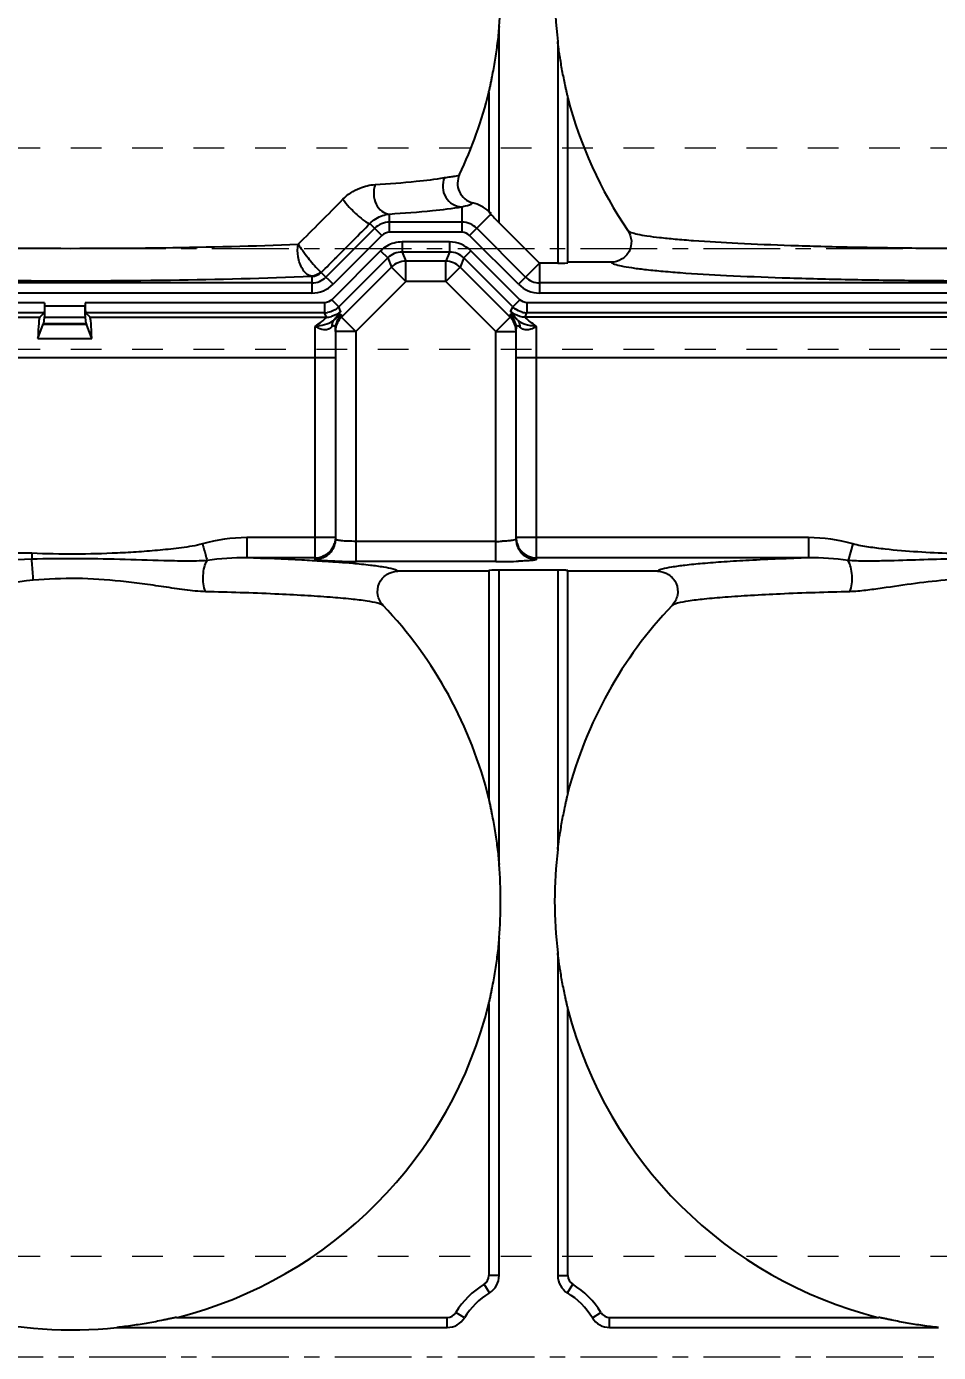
# Model space of a CAD drawing. Header units: millimetres. Extents: x -840 to 1682, y -9216 to -2117.
# Drawn here: x 422.8 to 468, y -6007.6 to -5941.8 of the extents above; entities that cross this region are included whole.
import ezdxf

# ---------------------------------------------------------------- set-up
doc = ezdxf.new("R2010")
doc.units = ezdxf.units.MM
doc.header["$LTSCALE"] = 16.335
doc.header["$PDMODE"] = 3
doc.header["$PDSIZE"] = 8
doc.linetypes.add('CENTER', pattern=[0.6, 0.375, -0.075, 0.075, -0.075])
doc.linetypes.add('HIDDEN', pattern=[0.2, 0.1, -0.1])
doc.layers.get('0').update_dxf_attribs({"linetype": 'CONTINUOUS'})
doc.layers.get('Defpoints').update_dxf_attribs({"linetype": 'CONTINUOUS'})
doc.layers.add('cool', color=153, linetype='HIDDEN', lineweight=9)
doc.layers.add('dim', color=82, linetype='CONTINUOUS', lineweight=9)
doc.layers.add('DEFAULT_2', color=8, linetype='HIDDEN')
doc.styles.get("Standard").update_dxf_attribs({"font": 'txt', "width": 0.85})
doc.dimstyles.new('mold', dxfattribs={"dimtxt": 10, "dimasz": 5, "dimexe": 0, "dimexo": 0, "dimgap": 0, "dimtad": 1, "dimzin": 1, "dimdsep": 46, "dimtxsty": 'Standard', "dimcen": 0, "dimclrd": 4, "dimclre": 4, "dimclrt": 6, "dimazin": 0, "dimtfac": 1, "dimtofl": 0, "dimtmove": 0, "dimatfit": 3, "dimfxl": 0, "dimarcsym": 0})

# ---------------------------------------------------------------- blocks, each defined once
blk = doc.blocks.new('7')
at = {"layer": 'cool', "ltscale": 0.932966}
for p, q in [((-1665.252, -2312.724), (-1303.907, -2312.724)), ((-1665.252, -2322.724), (-1303.907, -2322.724))]:
    blk.add_line(p, q, dxfattribs=at)
at = {"layer": 'cool', "color": 1, "linetype": 'CENTER', "ltscale": 0.621977}
blk.add_line((-1679.58, -2317.724), (-1289.58, -2317.724), dxfattribs=at)
blk = doc.blocks.new('*D670')
at = {"layer": 'Defpoints', "color": 0}
for p in [(291.369, -6007.78), (302.687, -6007.78), (492.865, -6017.78)]:
    blk.add_point(p, dxfattribs=at)
at = {"layer": 'dim', "color": 4, "lineweight": -2}
blk.add_line((302.687, -6007.78), (275.219, -6007.78), dxfattribs=at)
at = {"layer": 'dim', "color": 6, "insert": (283.294, -6004.78), "char_height": 6, "attachment_point": 5}
blk.add_mtext('10.00', dxfattribs=at)
blk = doc.blocks.new('*D674')
at = {"layer": 'Defpoints', "color": 0}
for p in [(291.369, -5952.78), (306.58, -5952.78), (492.865, -6017.78)]:
    blk.add_point(p, dxfattribs=at)
at = {"layer": 'dim', "color": 4, "lineweight": -2}
blk.add_line((306.58, -5952.78), (272.669, -5952.78), dxfattribs=at)
at = {"layer": 'dim', "color": 6, "insert": (282.019, -5949.78), "char_height": 6, "attachment_point": 5}
blk.add_mtext('65.00', dxfattribs=at)
blk = doc.blocks.new('*D675')
at = {"layer": 'Defpoints', "color": 0}
for p in [(291.369, -5872.78), (334.065, -5872.78), (492.865, -6017.78)]:
    blk.add_point(p, dxfattribs=at)
at = {"layer": 'dim', "color": 4, "lineweight": -2}
blk.add_line((334.065, -5872.78), (269.269, -5872.78), dxfattribs=at)
at = {"layer": 'dim', "color": 6, "insert": (280.319, -5869.78), "char_height": 6, "attachment_point": 5}
blk.add_mtext('145.00', dxfattribs=at)
blk = doc.blocks.new('*D672')
at = {"layer": 'Defpoints', "color": 0}
for p in [(342.865, -5843.189), (342.865, -5868.791), (492.865, -6017.78)]:
    blk.add_point(p, dxfattribs=at)
at = {"layer": 'dim', "color": 4, "lineweight": -2}
blk.add_line((342.865, -5868.791), (342.865, -5821.939), dxfattribs=at)
at = {"layer": 'dim', "color": 6, "insert": (339.865, -5832.564), "char_height": 6, "attachment_point": 5, "rotation": 90}
blk.add_mtext('150.00', dxfattribs=at)

msp = doc.modelspace()

# ---------------------------------------------------------------- linework, layer by layer
at = {"color": 7, "linetype": 'Continuous'}
for p, q in [((446.221, -5951.502), (446.221, -5941.766)), ((449.135, -5942.504), (449.135, -5953.514)), ((445.718, -5945.02), (445.718, -5950.934)), ((449.638, -5953.461), (449.638, -5945.323)), ((440.783, -5951.977), (440.783, -5951.069)), ((444.386, -5951.977), (444.386, -5950.709)), ((444.76, -5952.131), (445.837, -5951.054)), ((445.78, -5950.987), (445.718, -5950.926)), ((445.842, -5951.049), (445.78, -5950.987)), ((440.054, -5951.776), (437.628, -5954.203)), ((439.816, -5951.538), (440.409, -5952.131)), ((444.386, -5951.475), (440.783, -5951.475)), ((444.386, -5951.977), (440.783, -5951.977)), ((447.541, -5954.203), (445.115, -5951.776)), ((446.221, -5951.502), (448.232, -5953.514)), ((440.409, -5952.131), (437.983, -5954.557)), ((441.407, -5952.455), (441.407, -5952.957)), ((443.762, -5952.455), (441.407, -5952.455)), ((443.762, -5952.455), (443.762, -5952.957)), ((447.186, -5954.557), (444.76, -5952.131)), ((440.342, -5952.896), (437.915, -5955.323)), ((440.697, -5953.251), (438.27, -5955.678)), ((440.342, -5952.896), (440.697, -5953.251)), ((440.697, -5953.251), (440.884, -5953.703)), ((441.407, -5952.957), (441.594, -5953.409)), ((443.762, -5952.957), (441.407, -5952.957)), ((443.762, -5952.957), (443.575, -5953.409)), ((444.472, -5953.251), (444.284, -5953.703)), ((444.826, -5952.896), (444.472, -5953.251)), ((446.899, -5955.678), (444.472, -5953.251)), ((447.253, -5955.323), (444.826, -5952.896)), ((440.884, -5953.703), (438.396, -5956.191)), ((441.594, -5954.412), (440.884, -5953.703)), ((441.594, -5954.412), (441.594, -5953.409)), ((443.575, -5953.409), (441.594, -5953.409)), ((443.575, -5954.412), (443.575, -5953.409)), ((443.575, -5954.412), (444.284, -5953.703)), ((446.773, -5956.191), (444.284, -5953.703)), ((448.231, -5953.513), (447.186, -5954.557)), ((449.135, -5953.514), (448.232, -5953.514)), ((448.234, -5953.514), (448.234, -5954.992)), ((451.784, -5953.461), (449.638, -5953.461)), ((436.935, -5954.49), (422.012, -5954.49)), ((436.935, -5954.154), (436.935, -5954.992)), ((437.395, -5953.969), (437.983, -5954.557)), ((441.594, -5954.412), (439.106, -5956.901)), ((443.575, -5954.412), (441.594, -5954.412)), ((446.063, -5956.901), (443.575, -5954.412)), ((537.495, -5954.49), (448.234, -5954.49)), ((436.935, -5954.992), (422.012, -5954.992)), ((537.495, -5954.992), (448.234, -5954.992)), ((423.67, -5955.47), (421.998, -5955.47)), ((423.67, -5955.47), (423.67, -5955.648)), ((425.681, -5955.648), (423.67, -5955.648)), ((437.561, -5955.47), (425.68, -5955.47)), ((425.68, -5955.47), (425.681, -5955.648)), ((437.561, -5955.47), (437.561, -5955.972)), ((437.915, -5955.323), (438.27, -5955.678)), ((438.36, -5955.896), (438.27, -5955.678)), ((446.808, -5955.896), (446.899, -5955.678)), ((447.253, -5955.323), (446.899, -5955.678)), ((447.608, -5955.47), (447.608, -5955.972)), ((538.121, -5955.47), (447.608, -5955.47)), ((423.645, -5955.972), (422.002, -5955.972)), ((422.003, -5956.189), (423.428, -5956.189)), ((423.341, -5957.243), (423.604, -5956.535)), ((423.428, -5956.189), (423.645, -5955.972)), ((423.604, -5956.535), (425.746, -5956.535)), ((423.65, -5956.209), (423.612, -5956.499)), ((423.612, -5956.499), (425.739, -5956.499)), ((425.7, -5956.209), (423.65, -5956.209)), ((425.739, -5956.499), (425.7, -5956.209)), ((425.923, -5956.189), (425.705, -5955.972)), ((437.561, -5955.972), (425.705, -5955.972)), ((426.01, -5957.243), (425.746, -5956.535)), ((425.923, -5956.189), (437.651, -5956.189)), ((437.651, -5956.189), (437.561, -5955.972)), ((438.131, -5956.518), (438.101, -5956.762)), ((439.106, -5956.901), (438.396, -5956.191)), ((446.063, -5956.901), (446.773, -5956.191)), ((447.068, -5956.762), (447.033, -5956.501)), ((447.518, -5956.189), (447.608, -5955.972)), ((538.211, -5956.189), (447.518, -5956.189)), ((538.121, -5955.972), (447.608, -5955.972)), ((423.341, -5957.243), (426.01, -5957.243)), ((437.096, -5968.211), (437.096, -5956.647)), ((438.101, -5956.901), (438.101, -5967.207)), ((439.106, -5956.901), (438.101, -5956.901)), ((439.106, -5956.901), (439.106, -5968.316)), ((446.063, -5968.316), (446.063, -5956.901)), ((446.063, -5956.901), (447.068, -5956.901)), ((447.068, -5967.207), (447.068, -5956.901)), ((448.073, -5968.211), (448.073, -5956.647)), ((422.019, -5958.197), (438.101, -5958.197)), ((447.068, -5958.197), (538.661, -5958.197)), ((433.697, -5967.128), (433.697, -5968.132)), ((437.48, -5967.128), (433.697, -5967.128)), ((446.063, -5967.313), (439.106, -5967.313)), ((461.582, -5967.128), (447.068, -5967.128)), ((461.582, -5967.128), (461.582, -5968.132)), ((463.773, -5967.439), (463.543, -5968.263)), ((423.041, -5967.906), (423.029, -5968.199)), ((437.096, -5968.132), (433.697, -5968.132)), ((446.063, -5968.316), (439.106, -5968.316)), ((461.582, -5968.132), (448.073, -5968.132)), ((445.718, -5968.793), (441.197, -5968.793)), ((445.718, -5968.793), (445.718, -5980.089)), ((446.221, -5983.344), (446.221, -5968.741)), ((449.135, -5968.741), (446.221, -5968.741)), ((449.135, -5968.741), (449.135, -5982.605)), ((449.638, -5979.787), (449.638, -5968.793)), ((454.082, -5968.793), (449.638, -5968.793)), ((446.221, -6003.749), (446.221, -5986.991)), ((449.135, -5987.729), (449.135, -6003.749)), ((445.718, -5990.245), (445.718, -6003.749)), ((449.638, -6003.749), (449.638, -5990.548)), ((446.221, -6003.749), (445.718, -6003.749)), ((449.135, -6003.749), (449.638, -6003.749)), ((445.739, -6004.606), (445.478, -6004.178)), ((449.616, -6004.606), (449.878, -6004.178)), ((430.259, -6005.82), (443.647, -6005.82)), ((443.647, -6006.322), (443.647, -6005.82)), ((444.505, -6005.841), (444.076, -6005.579)), ((450.851, -6005.841), (451.28, -6005.579)), ((451.709, -6006.322), (451.709, -6005.82)), ((451.709, -6005.82), (465.021, -6005.82)), ((427.251, -6006.322), (443.647, -6006.322)), ((451.709, -6006.322), (468.028, -6006.322))]:
    msp.add_line(p, q, dxfattribs=at)
for centre, radius, start, end in [((470.252, -5939.942), 21.272, 173.08161, 186.91839), ((425.027, -5939.942), 21.272, 355.0826, 4.9174), ((425.027, -5939.942), 21.305, 334.5157, 346.21104), ((470.252, -5939.942), 21.305, 194.62813, 214.11663), ((445.166, -5949.542), 1.005, 154.45433, 255.23493), ((253.159, -5768.05), 259.942, 314.77959, 315.47144), ((444.386, -5952.505), 2.058, 49.69808, 75.26778), ((244.443, -5759.346), 274.06, 314.98028, 315.47037), ((440.783, -5952.505), 1.03, 90, 135), ((440.783, -5952.505), 0.528, 90, 135), ((444.386, -5952.505), 1.03, 45, 90), ((444.386, -5952.505), 0.528, 45, 90), ((443.762, -5953.961), 1.506, 45.00291, 89.99709), ((242.545, -5757.463), 276.733, 314.75738, 314.98245), ((441.412, -5953.967), 1.513, 120.18531, 134.95883), ((441.406, -5953.959), 1.002, 89.95658, 135.04162), ((443.763, -5953.959), 1.002, 44.95705, 90.04348), ((436.935, -5953.51), 0.65, 270, 315), ((436.935, -5953.51), 0.98, 270, 315), ((436.935, -5953.51), 1.482, 270, 315), ((448.234, -5953.51), 1.482, 224.99999, 270), ((448.234, -5953.51), 0.98, 225, 270), ((447.523, -5955.179), 1.012, 225.10564, 239.98365), ((447.61, -5954.966), 1.007, 225.04036, 233.76387), ((437.56, -5954.965), 1.007, 270.04036, 278.76387), ((437.649, -5955.178), 1.012, 270.10564, 284.98365), ((443.55, -5962.33), 8.153, 131.94696, 132.59563), ((446.062, -5956.905), 1.008, 30.16345, 45.11908), ((446.066, -5956.763), 1.003, 15.1695, 30.10681), ((441.495, -5962.465), 8.336, 47.41123, 48.04501), ((447.609, -5954.963), 1.009, 256.00788, 269.94182), ((439.101, -5956.901), 1.001, 172.089, 179.98274), ((437.103, -5967.131), 0.997, 336.89084, 343.23023), ((437.074, -5967.2), 1.028, 341.22784, 347.54741), ((446.066, -5958.165), 9.148, 269.97978, 271.93649), ((448.095, -5967.2), 1.028, 192.93938, 198.89262), ((448.065, -5967.131), 0.996, 197.25655, 203.22987), ((422.459, -5982.599), 14.704, 87.73175, 182.2683), ((429.181, -6109.318), 141.258, 87.05348, 88.1678), ((431.607, -6062.03), 93.908, 86.43242, 87.04855), ((437.095, -5967.124), 1.008, 270.04922, 292.56838), ((433.206, -6036.73), 68.557, 85.757, 86.45114), ((434.698, -6016.903), 48.675, 84.97772, 85.78082), ((439.095, -5932.211), 36.106, 268.94502, 270.01634), ((446.072, -5931.91), 36.407, 269.98689, 270.97009), ((446.257, -5941.752), 26.562, 270.92929, 272.02035), ((448.074, -5967.124), 1.008, 247.51085, 269.9506), ((425.027, -5985.167), 21.305, 13.78896, 43.53853), ((470.252, -5985.167), 21.305, 136.46147, 165.37187), ((470.252, -5985.167), 21.272, 173.08161, 186.91839), ((425.027, -5985.167), 21.272, 355.0826, 4.9174), ((425.027, -5985.167), 21.305, 284.21461, 346.21104), ((470.252, -5985.167), 21.305, 194.62813, 255.78539), ((445.216, -6003.749), 0.502, 301.41792, 0), ((445.216, -6003.749), 1.005, 301.41792, 0), ((450.14, -6003.749), 1.005, 180, 238.58208), ((450.14, -6003.749), 0.502, 180, 238.58208), ((447.678, -6007.78), 4.221, 121.41792, 148.58208), ((447.678, -6007.78), 3.719, 121.41792, 148.58208), ((447.678, -6007.78), 3.719, 31.41792, 58.58208), ((447.678, -6007.78), 4.221, 31.41792, 58.58208), ((425.027, -5985.167), 21.272, 256.14294, 276.00158), ((443.647, -6005.317), 0.502, 270, 328.58208), ((443.647, -6005.317), 1.005, 270, 328.58208), ((451.709, -6005.317), 1.005, 211.41792, 270), ((451.709, -6005.317), 0.502, 211.41792, 270)]:
    msp.add_arc(centre, radius, start, end, dxfattribs=at)
for centre, major_axis, ratio, start_param, end_param in [((446.221, -5951.465), (-0.502, 0.504), 0.037007, 6.942556, 7.891073), ((449.135, -5953.488), (0.502, 0), 0.052408, -1.570796, 0), ((423.433, -5958.197), (0, 2.01), 0.052408, 0.05236, 1.076173), ((423.6, -5955.938), (0, 0.603), 0.052408, -3.001966, -2.767137), ((425.751, -5955.938), (0, 0.603), 0.052408, -3.516048, -3.281219), ((425.917, -5958.197), (0, 2.01), 0.052408, -1.076173, -0.05236), ((446.221, -5968.767), (0.502, 0), 0.052408, 1.570796, 3.141593)]:
    msp.add_ellipse(centre, major_axis=major_axis, ratio=ratio, start_param=start_param, end_param=end_param, dxfattribs=at)
for points, knots in [([(446.221, -5941.766), (446.197, -5942.045), (446.137, -5942.604), (446.037, -5943.298), (445.943, -5943.849), (445.878, -5944.191), (445.824, -5944.46), (445.784, -5944.655), (445.749, -5944.81), (445.73, -5944.915), (445.718, -5944.959), (445.718, -5944.975)], [0, 0, 0, 0, 0.259201, 0.518139, 0.647174, 0.775278, 0.838515, 0.900482, 0.959125, 0.984607, 1, 1, 1, 1]), ([(449.638, -5945.28), (449.638, -5945.244), (449.608, -5945.157), (449.581, -5945.013), (449.542, -5944.846), (449.491, -5944.613), (449.429, -5944.318), (449.336, -5943.839), (449.232, -5943.235), (449.165, -5942.748), (449.135, -5942.504)], [0, 0, 0, 0, 0.038112, 0.095524, 0.157052, 0.2202, 0.34862, 0.478297, 0.738926, 1, 1, 1, 1]), ([(440.073, -5949.609), (440.753, -5949.565), (441.903, -5949.476), (443.05, -5949.347), (443.514, -5949.265)], [0, 0, 0, 0, 0.59129, 1, 1, 1, 1]), ([(443.514, -5949.265), (443.446, -5949.416), (443.384, -5949.758), (443.537, -5950.25), (443.897, -5950.612), (444.226, -5950.706), (444.386, -5950.709)], [0, 0, 0, 0, 0.252184, 0.505569, 0.75536, 1, 1, 1, 1]), ([(443.514, -5949.265), (443.615, -5949.248), (443.79, -5949.223), (444.016, -5949.195), (444.165, -5949.168), (444.242, -5949.133), (444.259, -5949.109)], [0, 0, 0, 0, 0.400457, 0.690966, 0.88541, 1, 1, 1, 1]), ([(438.472, -5950.338), (438.706, -5950.1), (439.219, -5949.759), (439.811, -5949.626), (440.073, -5949.609)], [0, 0, 0, 0, 0.560153, 1, 1, 1, 1]), ([(438.472, -5950.338), (438.565, -5950.475), (438.805, -5950.753), (439.131, -5951.075), (439.409, -5951.312), (439.586, -5951.445), (439.71, -5951.517), (439.793, -5951.55), (439.816, -5951.538)], [0, 0, 0, 0, 0.271605, 0.600895, 0.751103, 0.873405, 0.95767, 1, 1, 1, 1]), ([(440.121, -5950.575), (440.187, -5950.711), (440.365, -5950.95), (440.649, -5951.063), (440.783, -5951.069)], [0, 0, 0, 0, 0.529722, 1, 1, 1, 1]), ([(444.386, -5950.709), (444.506, -5950.676), (444.68, -5950.639), (444.878, -5950.569), (444.91, -5950.514)], [0, 0, 0, 0, 0.663035, 1, 1, 1, 1]), ([(439.816, -5951.538), (439.903, -5951.449), (440.187, -5951.218), (440.546, -5951.095), (440.783, -5951.069)], [0, 0, 0, 0, 0.343349, 1, 1, 1, 1]), ([(440.783, -5951.069), (441.495, -5951.022), (442.699, -5950.93), (443.9, -5950.794), (444.386, -5950.709)], [0, 0, 0, 0, 0.59129, 1, 1, 1, 1]), ([(452.614, -5951.892), (452.714, -5952.04), (452.837, -5952.399), (452.715, -5952.95), (452.329, -5953.361), (451.963, -5953.461), (451.784, -5953.461)], [0, 0, 0, 0, 0.25005, 0.499975, 0.749968, 1, 1, 1, 1]), ([(452.614, -5951.892), (452.654, -5951.937), (452.822, -5952.001), (453.136, -5952.082), (453.612, -5952.161), (454.234, -5952.241), (455.002, -5952.317), (456.295, -5952.421), (458.211, -5952.532), (460.819, -5952.636), (463.768, -5952.714), (466.95, -5952.762), (470.252, -5952.778), (473.554, -5952.762), (476.736, -5952.714), (479.685, -5952.636), (482.293, -5952.532), (484.209, -5952.421), (485.502, -5952.317), (486.27, -5952.241), (486.892, -5952.161), (487.368, -5952.082), (487.683, -5952.001), (487.85, -5951.937), (487.89, -5951.892)], [0, 0, 0, 0, 0.005119, 0.014406, 0.027978, 0.045764, 0.06763, 0.093389, 0.155639, 0.230274, 0.314605, 0.405603, 0.5, 0.594396, 0.685395, 0.769726, 0.844361, 0.906611, 0.93237, 0.954236, 0.972022, 0.985594, 0.994881, 1, 1, 1, 1]), ([(422.148, -5952.76), (424.636, -5952.782), (429.341, -5952.769), (434.044, -5952.658), (436.258, -5952.563)], [0, 0, 0, 0, 0.529002, 1, 1, 1, 1]), ([(436.477, -5953.814), (436.36, -5953.627), (436.22, -5953.208), (436.213, -5952.767), (436.258, -5952.562)], [0, 0, 0, 0, 0.512267, 1, 1, 1, 1]), ([(436.26, -5952.561), (436.319, -5952.669), (436.477, -5952.899), (436.812, -5953.332), (437.083, -5953.661), (437.274, -5953.851)], [0, 0, 0, 0, 0.225042, 0.507425, 1, 1, 1, 1]), ([(436.915, -5954.155), (436.876, -5954.152), (436.69, -5954.1), (436.556, -5953.941), (436.477, -5953.814)], [0, 0, 0, 0, 0.206794, 1, 1, 1, 1]), ([(437.274, -5953.851), (437.283, -5953.86), (437.311, -5953.888), (437.34, -5953.915), (437.362, -5953.932)], [0, 0, 0, 0, 0.301441, 1, 1, 1, 1]), ([(437.362, -5953.932), (437.367, -5953.936), (437.379, -5953.947), (437.395, -5953.959), (437.395, -5953.969)], [0, 0, 0, 0, 0.37994, 1, 1, 1, 1]), ([(451.784, -5953.461), (451.828, -5953.508), (452.005, -5953.575), (452.337, -5953.66), (452.838, -5953.743), (453.492, -5953.826), (454.298, -5953.906), (455.652, -5954.014), (457.658, -5954.13), (460.387, -5954.239), (463.472, -5954.32), (466.8, -5954.37), (470.252, -5954.387), (473.704, -5954.37), (477.032, -5954.32), (480.117, -5954.239), (482.846, -5954.13), (484.852, -5954.014), (486.206, -5953.906), (487.012, -5953.826), (487.666, -5953.743), (488.167, -5953.66), (488.499, -5953.575), (488.676, -5953.508), (488.72, -5953.461)], [0, 0, 0, 0, 0.005205, 0.014574, 0.028216, 0.046057, 0.067963, 0.093748, 0.156006, 0.230598, 0.314845, 0.405731, 0.5, 0.594269, 0.685154, 0.769401, 0.843993, 0.906252, 0.932036, 0.953943, 0.971783, 0.985426, 0.994795, 1, 1, 1, 1]), ([(422.012, -5954.369), (424.649, -5954.391), (429.624, -5954.378), (434.599, -5954.257), (436.935, -5954.154)], [0, 0, 0, 0, 0.529955, 1, 1, 1, 1]), ([(423.671, -5955.611), (423.67, -5955.656), (423.667, -5955.738), (423.663, -5955.85), (423.653, -5955.921), (423.653, -5955.964), (423.645, -5955.972)], [0, 0, 0, 0, 0.372992, 0.683537, 0.90697, 1, 1, 1, 1]), ([(423.671, -5955.611), (423.671, -5955.731), (423.667, -5955.931), (423.661, -5956.131), (423.65, -5956.209)], [0, 0, 0, 0, 0.602543, 1, 1, 1, 1]), ([(425.68, -5955.611), (425.681, -5955.656), (425.684, -5955.738), (425.687, -5955.85), (425.698, -5955.921), (425.697, -5955.964), (425.705, -5955.972)], [0, 0, 0, 0, 0.372992, 0.683537, 0.90697, 1, 1, 1, 1]), ([(425.7, -5956.209), (425.69, -5956.131), (425.684, -5955.931), (425.68, -5955.731), (425.68, -5955.611)], [0, 0, 0, 0, 0.397457, 1, 1, 1, 1]), ([(438.36, -5955.896), (438.366, -5955.91), (438.328, -5955.961), (438.274, -5956.045), (438.163, -5956.176), (438.08, -5956.273), (438.032, -5956.328)], [0, 0, 0, 0, 0.086305, 0.288711, 0.598853, 1, 1, 1, 1]), ([(446.836, -5955.958), (446.827, -5955.945), (446.817, -5955.926), (446.806, -5955.903), (446.808, -5955.896)], [0, 0, 0, 0, 0.673747, 1, 1, 1, 1]), ([(437.096, -5956.647), (437.205, -5956.567), (437.382, -5956.432), (437.56, -5956.295), (437.622, -5956.233)], [0, 0, 0, 0, 0.604789, 1, 1, 1, 1]), ([(437.096, -5956.647), (437.254, -5956.624), (437.555, -5956.573), (437.851, -5956.464), (437.97, -5956.378)], [0, 0, 0, 0, 0.521861, 1, 1, 1, 1]), ([(437.622, -5956.233), (437.63, -5956.224), (437.641, -5956.213), (437.653, -5956.194), (437.651, -5956.189)], [0, 0, 0, 0, 0.698379, 1, 1, 1, 1]), ([(438.032, -5956.328), (437.993, -5956.373), (437.93, -5956.48), (437.926, -5956.604), (437.936, -5956.662)], [0, 0, 0, 0, 0.503487, 1, 1, 1, 1]), ([(438.101, -5956.266), (438.159, -5956.213), (438.248, -5956.138), (438.34, -5956.063), (438.375, -5956.049)], [0, 0, 0, 0, 0.676569, 1, 1, 1, 1]), ([(446.773, -5956.053), (446.773, -5956.028), (446.961, -5956.161), (446.995, -5956.2), (447.068, -5956.266)], [0, 0, 0, 0, 0.197866, 1, 1, 1, 1]), ([(447.136, -5956.328), (447.102, -5956.289), (446.999, -5956.168), (446.894, -5956.048), (446.836, -5955.958)], [0, 0, 0, 0, 0.326014, 1, 1, 1, 1]), ([(447.136, -5956.328), (447.174, -5956.363), (447.365, -5956.498), (447.596, -5956.561), (447.773, -5956.596)], [0, 0, 0, 0, 0.22285, 1, 1, 1, 1]), ([(447.136, -5956.328), (447.156, -5956.349), (447.228, -5956.452), (447.252, -5956.583), (447.25, -5956.678)], [0, 0, 0, 0, 0.233658, 1, 1, 1, 1]), ([(447.547, -5956.233), (447.539, -5956.224), (447.528, -5956.213), (447.515, -5956.194), (447.518, -5956.189)], [0, 0, 0, 0, 0.698278, 1, 1, 1, 1]), ([(448.073, -5956.647), (447.964, -5956.567), (447.787, -5956.432), (447.609, -5956.296), (447.547, -5956.233)], [0, 0, 0, 0, 0.604466, 1, 1, 1, 1]), ([(437.946, -5956.652), (437.902, -5956.697), (437.803, -5956.777), (437.551, -5956.847), (437.357, -5956.783), (437.242, -5956.728)], [0, 0, 0, 0, 0.245177, 0.493934, 1, 1, 1, 1]), ([(438.101, -5956.762), (438.101, -5956.725), (438.098, -5956.669), (438.042, -5956.616), (438.004, -5956.622), (437.987, -5956.629)], [0, 0, 0, 0, 0.526111, 0.732069, 1, 1, 1, 1]), ([(447.219, -5956.651), (447.197, -5956.635), (447.153, -5956.609), (447.07, -5956.654), (447.068, -5956.722), (447.068, -5956.762)], [0, 0, 0, 0, 0.324817, 0.520286, 1, 1, 1, 1]), ([(448.073, -5956.647), (448.009, -5956.695), (447.865, -5956.765), (447.636, -5956.834), (447.398, -5956.799), (447.271, -5956.705), (447.219, -5956.651)], [0, 0, 0, 0, 0.256813, 0.511003, 0.758387, 1, 1, 1, 1]), ([(431.507, -5967.439), (431.166, -5967.533), (430.463, -5967.637), (429.408, -5967.756), (428.349, -5967.838), (426.935, -5967.918), (425.165, -5967.962), (423.748, -5967.935), (423.041, -5967.906)], [0, 0, 0, 0, 0.124936, 0.249944, 0.374957, 0.499971, 0.749985, 1, 1, 1, 1]), ([(431.507, -5967.439), (431.53, -5967.52), (431.605, -5967.795), (431.681, -5968.069), (431.736, -5968.262)], [0, 0, 0, 0, 0.295499, 1, 1, 1, 1]), ([(439.106, -5967.313), (438.977, -5967.313), (438.74, -5967.308), (438.46, -5967.29), (438.28, -5967.269), (438.186, -5967.251), (438.132, -5967.236), (438.101, -5967.217), (438.101, -5967.207)], [0, 0, 0, 0, 0.378008, 0.698107, 0.82118, 0.913477, 0.972473, 1, 1, 1, 1]), ([(447.068, -5967.207), (447.068, -5967.227), (446.979, -5967.251), (446.859, -5967.275), (446.633, -5967.296), (446.469, -5967.304), (446.376, -5967.308)], [0, 0, 0, 0, 0.083134, 0.288439, 0.603658, 1, 1, 1, 1]), ([(476.732, -5967.439), (476.47, -5967.512), (475.934, -5967.602), (474.858, -5967.738), (473.505, -5967.848), (471.88, -5967.928), (470.252, -5967.956), (468.624, -5967.928), (466.999, -5967.848), (465.646, -5967.738), (464.571, -5967.602), (464.034, -5967.512), (463.773, -5967.439)], [0, 0, 0, 0, 0.062476, 0.124979, 0.249983, 0.374991, 0.5, 0.625008, 0.750017, 0.875021, 0.937524, 1, 1, 1, 1]), ([(423.029, -5968.199), (421.09, -5968.242), (417.186, -5969.05), (412.229, -5972.367), (408.911, -5977.325), (408.102, -5981.229), (408.059, -5983.169)], [0, 0, 0, 0, 0.249957, 0.499947, 0.749958, 1, 1, 1, 1]), ([(431.736, -5968.262), (431.38, -5968.292), (430.66, -5968.3), (429.214, -5968.269), (427.397, -5968.201), (425.213, -5968.164), (423.757, -5968.182), (423.029, -5968.199)], [0, 0, 0, 0, 0.123021, 0.24777, 0.498316, 0.749153, 1, 1, 1, 1]), ([(423.108, -5969.243), (423.105, -5969.171), (423.085, -5968.822), (423.056, -5968.474), (423.029, -5968.199)], [0, 0, 0, 0, 0.207986, 1, 1, 1, 1]), ([(431.653, -5969.81), (431.548, -5969.562), (431.51, -5969.132), (431.583, -5968.61), (431.674, -5968.362), (431.736, -5968.263)], [0, 0, 0, 0, 0.51064, 0.77863, 1, 1, 1, 1]), ([(437.864, -5968.294), (437.756, -5968.289), (437.568, -5968.28), (437.349, -5968.263), (437.219, -5968.248), (437.153, -5968.237), (437.118, -5968.228), (437.096, -5968.217), (437.096, -5968.211)], [0, 0, 0, 0, 0.41579, 0.729447, 0.843016, 0.925809, 0.977435, 1, 1, 1, 1]), ([(438.431, -5968.31), (438.38, -5968.309), (438.191, -5968.305), (438.003, -5968.3), (437.864, -5968.294)], [0, 0, 0, 0, 0.26617, 1, 1, 1, 1]), ([(441.197, -5968.793), (441.13, -5968.74), (440.89, -5968.672), (440.439, -5968.579), (439.766, -5968.493), (439.251, -5968.441), (438.959, -5968.415)], [0, 0, 0, 0, 0.112274, 0.316966, 0.613978, 1, 1, 1, 1]), ([(448.073, -5968.211), (448.073, -5968.218), (448.047, -5968.229), (448.007, -5968.239), (447.931, -5968.251), (447.781, -5968.267), (447.531, -5968.284), (447.316, -5968.294), (447.194, -5968.298)], [0, 0, 0, 0, 0.022144, 0.074091, 0.157582, 0.272063, 0.586734, 1, 1, 1, 1]), ([(461.582, -5968.132), (460.597, -5968.165), (459.198, -5968.221), (457.443, -5968.326), (456.381, -5968.406), (455.511, -5968.493), (454.84, -5968.579), (454.389, -5968.672), (454.149, -5968.74), (454.082, -5968.793)], [0, 0, 0, 0, 0.391462, 0.556662, 0.698416, 0.814828, 0.9044, 0.966133, 1, 1, 1, 1]), ([(476.961, -5968.263), (476.687, -5968.286), (476.133, -5968.299), (475.02, -5968.286), (473.62, -5968.237), (471.937, -5968.187), (470.252, -5968.168), (468.567, -5968.187), (466.884, -5968.237), (465.484, -5968.286), (464.371, -5968.299), (463.817, -5968.286), (463.543, -5968.263)], [0, 0, 0, 0, 0.061404, 0.1237, 0.248946, 0.374449, 0.5, 0.625551, 0.751053, 0.876299, 0.938595, 1, 1, 1, 1]), ([(463.626, -5969.81), (463.731, -5969.562), (463.769, -5969.132), (463.696, -5968.61), (463.606, -5968.362), (463.543, -5968.263)], [0, 0, 0, 0, 0.510633, 0.778624, 1, 1, 1, 1]), ([(440.471, -5970.491), (440.339, -5970.352), (440.151, -5969.986), (440.22, -5969.38), (440.61, -5968.91), (441.005, -5968.793), (441.197, -5968.793)], [0, 0, 0, 0, 0.25006, 0.500029, 0.749977, 1, 1, 1, 1]), ([(454.082, -5968.793), (454.275, -5968.793), (454.669, -5968.91), (455.059, -5969.38), (455.128, -5969.986), (454.94, -5970.352), (454.808, -5970.491)], [0, 0, 0, 0, 0.250023, 0.499971, 0.74994, 1, 1, 1, 1]), ([(423.108, -5969.243), (421.324, -5969.397), (417.774, -5970.285), (413.249, -5973.389), (410.145, -5977.914), (409.257, -5981.465), (409.103, -5983.248)], [0, 0, 0, 0, 0.25001, 0.5, 0.74999, 1, 1, 1, 1]), ([(431.653, -5969.81), (431.312, -5969.802), (430.62, -5969.722), (429.578, -5969.571), (428.515, -5969.416), (427.083, -5969.24), (425.277, -5969.119), (423.828, -5969.181), (423.108, -5969.243)], [0, 0, 0, 0, 0.119154, 0.242881, 0.368313, 0.494434, 0.747195, 1, 1, 1, 1]), ([(476.878, -5969.81), (476.615, -5969.804), (476.079, -5969.751), (474.994, -5969.602), (473.616, -5969.393), (471.942, -5969.205), (470.252, -5969.134), (468.562, -5969.205), (466.888, -5969.393), (465.51, -5969.602), (464.425, -5969.751), (463.89, -5969.804), (463.626, -5969.81)], [0, 0, 0, 0, 0.059395, 0.120976, 0.246548, 0.373172, 0.5, 0.626828, 0.753452, 0.879025, 0.940606, 1, 1, 1, 1]), ([(440.471, -5970.491), (440.443, -5970.467), (440.354, -5970.427), (440.089, -5970.348), (439.588, -5970.262), (438.798, -5970.167), (437.764, -5970.078), (436.505, -5969.995), (434.444, -5969.891), (432.803, -5969.839), (431.653, -5969.81)], [0, 0, 0, 0, 0.012668, 0.032402, 0.09378, 0.183981, 0.301627, 0.444734, 0.610829, 1, 1, 1, 1]), ([(463.626, -5969.81), (462.476, -5969.839), (460.835, -5969.891), (458.774, -5969.995), (457.515, -5970.078), (456.481, -5970.167), (455.692, -5970.262), (455.19, -5970.348), (454.925, -5970.427), (454.837, -5970.467), (454.808, -5970.491)], [0, 0, 0, 0, 0.389171, 0.555266, 0.698373, 0.816019, 0.90622, 0.967598, 0.987332, 1, 1, 1, 1]), ([(445.718, -5980.134), (445.718, -5980.151), (445.73, -5980.194), (445.749, -5980.3), (445.784, -5980.454), (445.824, -5980.65), (445.878, -5980.919), (445.943, -5981.26), (446.037, -5981.811), (446.137, -5982.505), (446.197, -5983.064), (446.221, -5983.344)], [0, 0, 0, 0, 0.015383, 0.040856, 0.099497, 0.161463, 0.224702, 0.352808, 0.481847, 0.740792, 1, 1, 1, 1]), ([(449.135, -5982.605), (449.165, -5982.361), (449.232, -5981.875), (449.336, -5981.271), (449.429, -5980.792), (449.491, -5980.496), (449.542, -5980.263), (449.581, -5980.096), (449.608, -5979.952), (449.638, -5979.865), (449.638, -5979.829)], [0, 0, 0, 0, 0.261084, 0.521723, 0.651404, 0.779828, 0.842977, 0.904507, 0.96192, 1, 1, 1, 1]), ([(446.221, -5986.991), (446.197, -5987.27), (446.137, -5987.829), (446.037, -5988.523), (445.943, -5989.074), (445.878, -5989.416), (445.824, -5989.685), (445.784, -5989.88), (445.749, -5990.035), (445.73, -5990.14), (445.718, -5990.184), (445.718, -5990.2)], [0, 0, 0, 0, 0.259201, 0.518139, 0.647174, 0.775278, 0.838515, 0.900482, 0.959125, 0.984607, 1, 1, 1, 1]), ([(449.638, -5990.505), (449.638, -5990.469), (449.608, -5990.382), (449.581, -5990.238), (449.542, -5990.071), (449.491, -5989.838), (449.429, -5989.543), (449.336, -5989.064), (449.232, -5988.46), (449.165, -5987.973), (449.135, -5987.729)], [0, 0, 0, 0, 0.038112, 0.095524, 0.157052, 0.2202, 0.34862, 0.478297, 0.738926, 1, 1, 1, 1]), ([(430.215, -6005.82), (430.2, -6005.82), (430.162, -6005.831), (430.066, -6005.849), (429.925, -6005.882), (429.745, -6005.92), (429.497, -6005.972), (429.182, -6006.035), (428.671, -6006.129), (428.028, -6006.231), (427.511, -6006.295), (427.251, -6006.322)], [0, 0, 0, 0, 0.014617, 0.039407, 0.097416, 0.159163, 0.222358, 0.350631, 0.480004, 0.739825, 1, 1, 1, 1]), ([(468.028, -6006.322), (467.769, -6006.295), (467.251, -6006.231), (466.608, -6006.129), (466.098, -6006.035), (465.782, -6005.972), (465.534, -6005.92), (465.354, -6005.882), (465.213, -6005.849), (465.117, -6005.831), (465.079, -6005.82), (465.064, -6005.82)], [0, 0, 0, 0, 0.26017, 0.519985, 0.649355, 0.777626, 0.840821, 0.902568, 0.960587, 0.98538, 1, 1, 1, 1])]:
    msp.add_open_spline(points, degree=3, knots=knots, dxfattribs=at)
for points in [[(440.073, -5949.609), (439.96, -5949.911), (439.98, -5950.285), (440.121, -5950.575)], [(441.407, -5952.455), (441.146, -5952.455), (440.877, -5952.528), (440.651, -5952.659)], [(437.362, -5953.932), (437.29, -5954.02), (437.189, -5954.091), (437.081, -5954.126)], [(441.594, -5953.409), (441.338, -5953.409), (441.066, -5953.522), (440.884, -5953.703)], [(444.284, -5953.703), (444.103, -5953.522), (443.831, -5953.409), (443.575, -5953.409)], [(437.081, -5954.126), (437.028, -5954.144), (436.971, -5954.154), (436.915, -5954.155)], [(437.915, -5955.323), (437.825, -5955.414), (437.689, -5955.47), (437.561, -5955.47)], [(438.27, -5955.678), (438.123, -5955.825), (437.919, -5955.928), (437.713, -5955.96)], [(438.36, -5955.896), (438.238, -5956.018), (438.078, -5956.11), (437.91, -5956.155)], [(447.365, -5955.942), (447.24, -5955.911), (447.119, -5955.854), (447.015, -5955.778)], [(447.608, -5955.47), (447.48, -5955.47), (447.344, -5955.414), (447.253, -5955.323)], [(437.97, -5956.378), (437.992, -5956.363), (438.013, -5956.346), (438.032, -5956.328)], [(438.396, -5956.191), (438.245, -5956.342), (438.139, -5956.552), (438.11, -5956.763)], [(438.396, -5956.053), (438.269, -5956.178), (438.175, -5956.345), (438.131, -5956.518)], [(447.068, -5956.901), (447.068, -5956.728), (447.02, -5956.549), (446.933, -5956.399)], [(447.518, -5956.189), (447.345, -5956.189), (447.166, -5956.141), (447.016, -5956.055)], [(437.242, -5956.728), (437.191, -5956.703), (437.143, -5956.676), (437.096, -5956.647)], [(437.987, -5956.629), (437.972, -5956.635), (437.958, -5956.643), (437.946, -5956.652)], [(447.773, -5956.596), (447.873, -5956.615), (447.973, -5956.628), (448.073, -5956.647)], [(433.697, -5967.128), (432.96, -5967.128), (432.217, -5967.241), (431.507, -5967.439)], [(438.02, -5967.522), (437.921, -5967.754), (437.716, -5967.958), (437.483, -5968.055)], [(438.046, -5967.531), (437.971, -5967.754), (437.802, -5967.959), (437.598, -5968.077)], [(438.101, -5967.128), (438.101, -5967.226), (438.086, -5967.325), (438.058, -5967.419)], [(438.101, -5967.207), (438.101, -5967.279), (438.092, -5967.352), (438.077, -5967.422)], [(447.068, -5967.128), (447.068, -5967.229), (447.084, -5967.331), (447.114, -5967.427)], [(447.068, -5967.207), (447.068, -5967.282), (447.077, -5967.357), (447.094, -5967.43)], [(447.123, -5967.533), (447.199, -5967.755), (447.367, -5967.96), (447.571, -5968.077)], [(447.15, -5967.524), (447.249, -5967.756), (447.455, -5967.959), (447.687, -5968.055)], [(463.773, -5967.439), (463.062, -5967.241), (462.32, -5967.128), (461.582, -5967.128)], [(433.697, -5968.132), (433.042, -5968.123), (432.385, -5968.173), (431.736, -5968.263)], [(437.375, -5968.171), (437.285, -5968.197), (437.19, -5968.211), (437.096, -5968.211)], [(437.598, -5968.077), (437.528, -5968.117), (437.453, -5968.148), (437.375, -5968.171)], [(447.571, -5968.077), (447.641, -5968.117), (447.716, -5968.148), (447.794, -5968.171)], [(447.794, -5968.171), (447.884, -5968.197), (447.979, -5968.211), (448.073, -5968.211)], [(463.543, -5968.263), (462.894, -5968.173), (462.237, -5968.123), (461.582, -5968.132)]]:
    msp.add_open_spline(points, degree=3, dxfattribs=at)
at = {"layer": 'DEFAULT_2', "color": 8, "linetype": 'HIDDEN'}
for p, q in [((445.718, -5945.02), (445.718, -5944.975)), ((449.638, -5945.28), (449.638, -5945.323)), ((445.718, -5950.963), (445.718, -5950.925)), ((438.396, -5956.191), (438.396, -5956.053)), ((446.773, -5956.053), (446.773, -5956.191)), ((438.101, -5956.901), (438.101, -5956.762)), ((447.068, -5956.901), (447.068, -5956.762)), ((438.101, -5967.128), (437.48, -5967.128)), ((445.718, -5980.089), (445.718, -5980.134)), ((449.638, -5979.787), (449.638, -5979.829)), ((445.718, -5990.245), (445.718, -5990.2)), ((449.638, -5990.505), (449.638, -5990.548)), ((430.215, -6005.82), (430.259, -6005.82)), ((465.021, -6005.82), (465.064, -6005.82))]:
    msp.add_line(p, q, dxfattribs=at)
for points in [[(438.101, -5956.762), (438.105, -5956.673), (438.131, -5956.521)], [(447.034, -5956.505), (447.063, -5956.661), (447.068, -5956.762)]]:
    msp.add_lwpolyline(points, dxfattribs=at)
msp.add_arc((446.062, -5956.767), 1.008, 30.10681, 45.11908, dxfattribs=at)
for centre, major_axis, ratio, start_param, end_param in [((446.221, -5951.465), (-0.502, 0.504), 0.037007, 0.037092, 0.65937), ((449.135, -5968.767), (0.502, 0), 0.052408, 0, 1.570796)]:
    msp.add_ellipse(centre, major_axis=major_axis, ratio=ratio, start_param=start_param, end_param=end_param, dxfattribs=at)

# ---------------------------------------------------------------- block references
for p in [(1977.444, -3635.056), (1977.444, -3690.056)]:
    msp.add_blockref('7', p)

# ---------------------------------------------------------------- dimensions: what is measured, and where the dimension line sits
at = {"layer": 'dim'}
for feature_location, offset, dtype, picture, middle in [((342.865, -5868.791), (0, 25.602), 1, '*D672', (339.865, -5832.564)), ((334.065, -5872.78), (-42.695, 0), 0, '*D675', (280.319, -5869.78)), ((306.58, -5952.78), (-15.211, 0), 0, '*D674', (282.019, -5949.78)), ((302.687, -6007.78), (-11.318, 0), 0, '*D670', (283.294, -6004.78))]:
    dim = msp.add_ordinate_dim(feature_location=feature_location, offset=offset, dtype=dtype, origin=(492.865, -6017.78), dimstyle='mold', override={"dimtxt": 6, "dimasz": 2}, dxfattribs=at)
    dim.commit()
    dim.dimension.update_dxf_attribs({"geometry": picture, "text_midpoint": middle})

doc.saveas('drawing.dxf')
